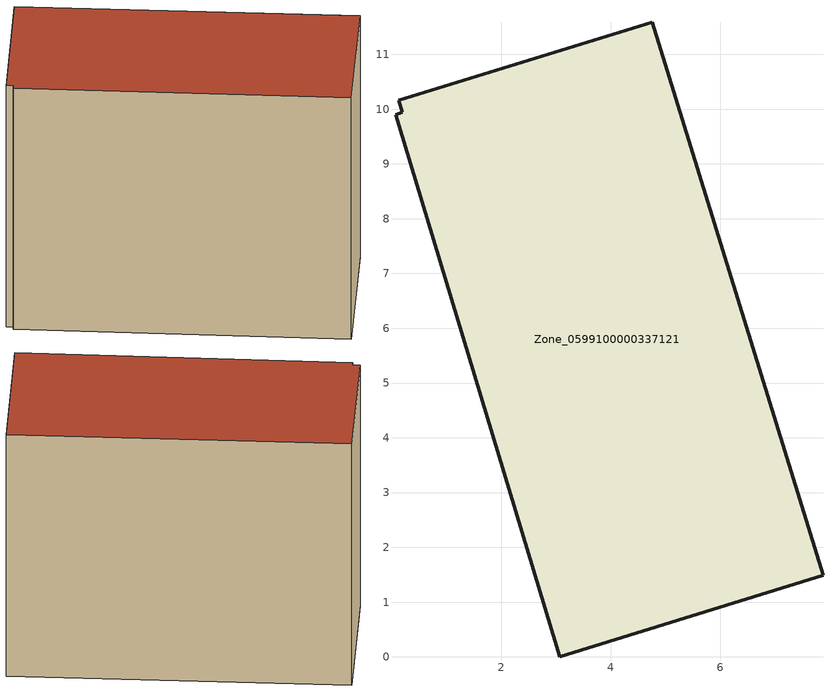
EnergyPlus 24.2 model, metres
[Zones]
Zone_0599100000337121
 floor ground (C_G): 0.13,10.16 4.75,11.59 7.87,1.49 3.06,0 0.07,9.9 0.19,9.94 z0.14
 wall outside (C_F): 7.87,1.49 4.75,11.59 0.13,10.16 0.19,9.94 0.07,9.9 3.06,0 7.87,1.49 z0.14:8.64
 roof outside (C_R): 4.75,11.59 0.13,10.16 0.19,9.94 0.07,9.9 3.06,0 7.87,1.49 z8.64
[BUILDING]
Pand.0599100000337121: North Axis=0; Terrain=City; Loads Convergence Tolerance Value=0.04; Temperature Convergence Tolerance Value=0.4; Solar Distribution=FullExterior; Maximum Number of Warmup Days=25; Minimum Number of Warmup Days=1
[Site:Location]
Rotterdam.The.Hague.AP_ZH_NLD Design_Conditions: Latitude=51.96; Longitude=4.45; Time Zone=1; Elevation=-4.5
[SITE:GROUNDTEMPERATURE:BUILDINGSURFACE]
18, 18, 18, 18, 18, 18, 18, 18, 18, 18, 18, 18
[MATERIAL] Thermal Absorptance=0.9; Solar Absorptance=0.7; Visible Absorptance=0.7
Name | Roughness | Thickness | Conductivity | Density | Specific Heat
G.TC.1975-1991 | MediumSmooth | 0.15 | 0.288461 | 540 | 1210
F.TC.1975-1991 | Rough | 0.3 | 0.230769 | 1920 | 840
R.TC.1975-1991 | MediumRough | 0.2 | 0.153846 | 1500 | 1000
[CONSTRUCTION]
C_G: G.TC.1975-1991
C_F: F.TC.1975-1991
C_R: R.TC.1975-1991
[ZONE]
Zone_0599100000337121: Type=1; Multiplier=1; Ceiling Height=Autocalculate; Volume=Autocalculate; Floor Area=autocalculate; Part of Total Floor Area=Yes
[ZONEINFILTRATION:DESIGNFLOWRATE]
Infil_Zone_0599100000337121: Zone or ZoneList or Space or SpaceList=Zone_0599100000337121; Schedule=AlwaysOn; Design Flow Rate Calculation Method=Flow/Area; Flow Rate per Floor Area=0.003; Constant Term Coefficient=1; Temperature Term Coefficient=0; Velocity Term Coefficient=0; Velocity Squared Term Coefficient=0
[HVACTEMPLATE:ZONE:IDEALLOADSAIRSYSTEM]
Zone_0599100000337121: Maximum Heating Supply Air Temperature=50; Minimum Cooling Supply Air Temperature=13; Maximum Heating Supply Air Humidity Ratio=0.0156; Minimum Cooling Supply Air Humidity Ratio=0.0077; Heating Limit=NoLimit; Cooling Limit=NoLimit; Dehumidification Control Type=ConstantSensibleHeatRatio; Cooling Sensible Heat Ratio=0.7; Dehumidification Setpoint=60; Humidification Control Type=None; Humidification Setpoint=30; Outdoor Air Method=None; Outdoor Air Flow Rate per Person=0.00944; Outdoor Air Flow Rate per Zone Floor Area=0; Outdoor Air Flow Rate per Zone=0; Demand Controlled Ventilation Type=None; Outdoor Air Economizer Type=NoEconomizer; Heat Recovery Type=None; Sensible Heat Recovery Effectiveness=0.7; Latent Heat Recovery Effectiveness=0.65
[ZONECONTROL:THERMOSTAT]
ThermostatControl_Zone_0599100000337121: Zone or ZoneList=Zone_0599100000337121; Control Type Schedule=DualSetpointControlType; Control 1=Thermostat_Zone_0599100000337121; Temperature Difference Between Cutout And Setpoint=0
[THERMOSTATSETPOINT:DUALSETPOINT]
Thermostat_Zone_0599100000337121: Heating Setpoint Temperature Schedule=HeatingSetpoint_Zone_0599100000337121; Cooling Setpoint Temperature Schedule=CoolingSetpoint_Zone_0599100000337121
[SCHEDULE:COMPACT]
HeatingSetpoint_Zone_0599100000337121: Through: 12/31, For: AllDays, Until: 24:00, 21
CoolingSetpoint_Zone_0599100000337121: Through: 12/31, For: AllDays, Until: 24:00, 24
DualSetpointControlType: Through: 12/31, For: AllDays, Until: 24:00, 4
AlwaysOn: Through: 12/31, For: AllDays, Until: 24:00, 1
